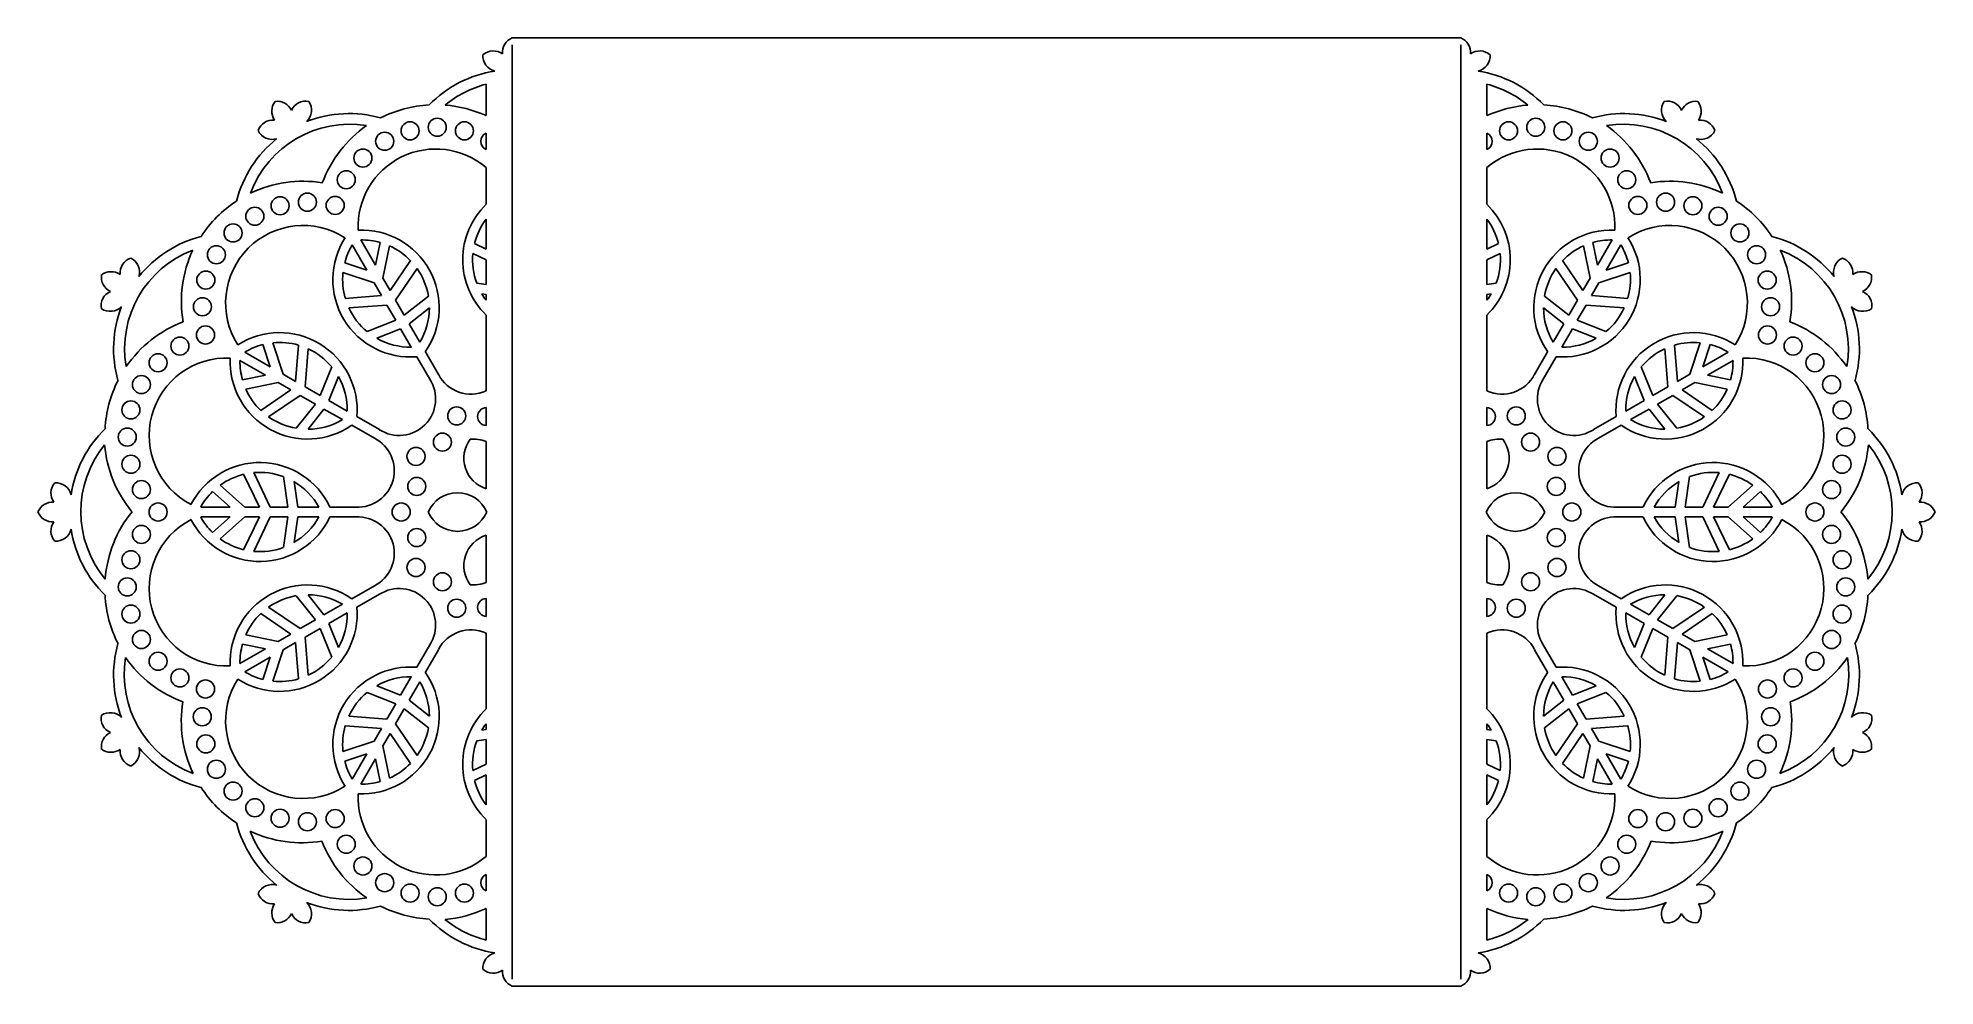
# Model space of a CAD drawing. Extents: x 41 to 331, y 42 to 187.
import ezdxf

# ---------------------------------------------------------------- set-up
doc = ezdxf.new("R2010")
doc.units = 0
doc.layers.get('0').update_dxf_attribs({"linetype": 'CONTINUOUS'})

msp = doc.modelspace()

# ---------------------------------------------------------------- linework, layer by layer
for p, q in [((113.1, 187.2), (258.1, 187.2)), ((113.1, 186.16), (113.1, 43.23)), ((258.1, 186.16), (258.1, 43.23)), ((109.1, 180.12), (109.1, 175.31)), ((262.1, 180.12), (262.1, 175.31)), ((109.1, 172.64), (109.1, 170.13)), ((262.1, 172.64), (262.1, 170.13)), ((109.1, 167.37), (109.1, 161.76)), ((262.1, 167.37), (262.1, 161.76)), ((109.1, 159.48), (109.1, 154.91)), ((262.1, 159.48), (262.1, 154.91)), ((88.63, 155.56), (90.87, 151.68)), ((89.94, 156.31), (92.18, 152.43)), ((92.9, 155.93), (92.18, 152.43)), ((94.33, 155.41), (93.31, 150.47)), ((107.07, 154.21), (109.1, 153.24)), ((107.33, 155.76), (109.1, 154.91)), ((263.86, 155.76), (262.1, 154.91)), ((264.12, 154.21), (262.1, 153.24)), ((276.86, 155.41), (277.88, 150.47)), ((278.29, 155.93), (279.01, 152.43)), ((281.25, 156.31), (279.01, 152.43)), ((282.56, 155.56), (280.32, 151.68)), ((87.22, 151.31), (92.01, 149.72)), ((87.49, 152.8), (90.87, 151.68)), ((97.56, 153.14), (94.42, 148.55)), ((98.56, 151.93), (95.25, 147.11)), ((109.1, 153.24), (109.1, 149.48)), ((262.1, 153.24), (262.1, 149.48)), ((272.64, 151.93), (275.94, 147.11)), ((273.63, 153.14), (276.77, 148.55)), ((283.97, 151.31), (279.19, 149.72)), ((283.7, 152.8), (280.32, 151.68)), ((92.01, 149.72), (93.12, 147.8)), ((93.31, 150.47), (94.42, 148.55)), ((107.67, 149.69), (109.1, 149.48)), ((108.45, 148.06), (109.1, 147.96)), ((109.1, 147.96), (109.1, 147.08)), ((263.52, 149.69), (262.1, 149.48)), ((262.74, 148.06), (262.1, 147.96)), ((262.1, 147.96), (262.1, 147.08)), ((277.88, 150.47), (276.77, 148.55)), ((279.19, 149.72), (278.07, 147.8)), ((87.57, 147.37), (93.12, 147.8)), ((88.12, 145.91), (93.95, 146.35)), ((93.95, 146.35), (95.28, 144.04)), ((95.25, 147.11), (96.59, 144.79)), ((100.3, 147.71), (96.59, 144.79)), ((100.44, 145.91), (97.35, 143.48)), ((270.75, 145.91), (273.84, 143.48)), ((270.89, 147.71), (274.6, 144.79)), ((275.94, 147.11), (274.6, 144.79)), ((277.24, 146.35), (275.91, 144.04)), ((283.07, 145.91), (277.24, 146.35)), ((283.62, 147.37), (278.07, 147.8)), ((90.91, 142.29), (95.28, 144.04)), ((92.39, 141.26), (96.04, 142.73)), ((96.04, 142.73), (97.67, 139.91)), ((97.35, 143.48), (98.97, 140.66)), ((109.1, 144.81), (109.1, 133.24)), ((262.1, 144.81), (262.1, 133.24)), ((273.84, 143.48), (272.22, 140.66)), ((275.15, 142.73), (273.52, 139.91)), ((278.8, 141.26), (275.15, 142.73)), ((280.28, 142.29), (275.91, 144.04)), ((74.99, 140.31), (76.11, 136.92)), ((76.49, 140.57), (78.07, 135.79)), ((80.42, 140.22), (79.99, 134.68)), ((81.89, 139.67), (81.44, 133.84)), ((289.3, 139.67), (289.75, 133.84)), ((290.77, 140.22), (291.2, 134.68)), ((294.7, 140.57), (293.12, 135.79)), ((296.2, 140.31), (295.08, 136.92)), ((71.48, 137.86), (75.36, 135.62)), ((72.23, 139.16), (76.11, 136.92)), ((85.5, 136.89), (83.75, 132.51)), ((98.51, 138.45), (100.51, 135)), ((99.82, 139.2), (101.81, 135.75)), ((271.37, 139.2), (269.38, 135.75)), ((272.68, 138.45), (270.69, 135)), ((285.69, 136.89), (287.44, 132.51)), ((298.96, 139.16), (295.08, 136.92)), ((299.71, 137.86), (295.83, 135.62)), ((71.86, 134.89), (75.36, 135.62)), ((72.38, 133.47), (77.32, 134.49)), ((77.32, 134.49), (79.24, 133.37)), ((78.07, 135.79), (79.99, 134.68)), ((81.44, 133.84), (83.75, 132.51)), ((86.53, 135.4), (85.07, 131.75)), ((284.66, 135.4), (286.12, 131.75)), ((289.75, 133.84), (287.44, 132.51)), ((293.12, 135.79), (291.2, 134.68)), ((293.87, 134.49), (291.95, 133.37)), ((298.81, 133.47), (293.87, 134.49)), ((299.33, 134.89), (295.83, 135.62)), ((74.66, 130.23), (79.24, 133.37)), ((75.86, 129.24), (80.69, 132.54)), ((80.08, 127.5), (83, 131.21)), ((80.69, 132.54), (83, 131.21)), ((85.07, 131.75), (87.88, 130.12)), ((109.1, 130.66), (109.1, 127.91)), ((262.1, 130.66), (262.1, 127.91)), ((286.12, 131.75), (283.31, 130.12)), ((290.5, 132.54), (288.19, 131.21)), ((291.11, 127.5), (288.19, 131.21)), ((295.33, 129.24), (290.5, 132.54)), ((296.53, 130.23), (291.95, 133.37)), ((81.88, 127.35), (84.32, 130.45)), ((84.32, 130.45), (87.13, 128.82)), ((88.59, 127.98), (92.04, 125.98)), ((89.35, 129.28), (92.79, 127.29)), ((281.84, 129.28), (278.4, 127.29)), ((282.6, 127.98), (279.15, 125.98)), ((286.87, 130.45), (284.06, 128.82)), ((289.31, 127.35), (286.87, 130.45)), ((109.1, 125.5), (109.1, 118.25)), ((262.1, 125.5), (262.1, 118.25)), ((72.04, 120.46), (74.44, 115.45)), ((73.58, 120.72), (76.11, 115.45)), ((78.11, 120.12), (78.78, 115.45)), ((79.74, 119.35), (80.3, 115.45)), ((291.45, 119.35), (290.89, 115.45)), ((293.08, 120.12), (292.41, 115.45)), ((297.61, 120.72), (295.08, 115.45)), ((299.15, 120.46), (296.75, 115.45)), ((67.29, 117.82), (69.96, 115.45)), ((68.45, 118.8), (72.22, 115.45)), ((302.74, 118.8), (298.97, 115.45)), ((303.9, 117.82), (301.24, 115.45)), ((65.48, 115.45), (69.96, 115.45)), ((65.48, 113.95), (69.96, 113.95)), ((67.29, 111.57), (69.96, 113.95)), ((68.45, 110.59), (72.22, 113.95)), ((72.04, 108.93), (74.44, 113.95)), ((72.22, 115.45), (74.44, 115.45)), ((72.22, 113.95), (74.44, 113.95)), ((73.58, 108.67), (76.11, 113.95)), ((76.11, 115.45), (78.78, 115.45)), ((76.11, 113.95), (78.78, 113.95)), ((78.11, 109.28), (78.78, 113.95)), ((79.74, 110.05), (80.3, 113.95)), ((80.3, 115.45), (83.55, 115.45)), ((80.3, 113.95), (83.55, 113.95)), ((85.24, 115.45), (89.22, 115.45)), ((85.24, 113.95), (89.22, 113.95)), ((285.95, 115.45), (281.97, 115.45)), ((285.95, 113.95), (281.97, 113.95)), ((290.89, 115.45), (287.64, 115.45)), ((290.89, 113.95), (287.64, 113.95)), ((291.45, 110.05), (290.89, 113.95)), ((295.08, 115.45), (292.41, 115.45)), ((293.08, 109.28), (292.41, 113.95)), ((295.08, 113.95), (292.41, 113.95)), ((297.61, 108.67), (295.08, 113.95)), ((298.97, 115.45), (296.75, 115.45)), ((298.97, 113.95), (296.75, 113.95)), ((299.15, 108.93), (296.75, 113.95)), ((302.74, 110.59), (298.97, 113.95)), ((305.71, 115.45), (301.24, 115.45)), ((305.71, 113.95), (301.24, 113.95)), ((303.9, 111.57), (301.24, 113.95)), ((109.1, 111.15), (109.1, 103.9)), ((262.1, 111.15), (262.1, 103.9)), ((80.08, 101.9), (83, 98.19)), ((81.88, 102.05), (84.32, 98.95)), ((88.59, 101.42), (92.04, 103.41)), ((89.35, 100.12), (92.79, 102.11)), ((281.84, 100.12), (278.4, 102.11)), ((282.6, 101.42), (279.15, 103.41)), ((289.31, 102.05), (286.87, 98.95)), ((291.11, 101.9), (288.19, 98.19)), ((74.66, 99.16), (79.24, 96.02)), ((75.86, 100.16), (80.69, 96.86)), ((84.32, 98.95), (87.13, 100.58)), ((85.07, 97.65), (87.88, 99.27)), ((109.1, 101.49), (109.1, 98.74)), ((262.1, 101.49), (262.1, 98.74)), ((286.12, 97.65), (283.31, 99.27)), ((286.87, 98.95), (284.06, 100.58)), ((295.33, 100.16), (290.5, 96.86)), ((296.53, 99.16), (291.95, 96.02)), ((72.38, 95.93), (77.32, 94.91)), ((77.32, 94.91), (79.24, 96.02)), ((80.69, 96.86), (83, 98.19)), ((81.44, 95.55), (83.75, 96.89)), ((85.5, 92.51), (83.75, 96.89)), ((86.53, 93.99), (85.07, 97.65)), ((109.1, 96.16), (109.1, 84.59)), ((262.1, 96.16), (262.1, 84.59)), ((284.66, 93.99), (286.12, 97.65)), ((285.69, 92.51), (287.44, 96.89)), ((289.75, 95.55), (287.44, 96.89)), ((290.5, 96.86), (288.19, 98.19)), ((293.87, 94.91), (291.95, 96.02)), ((298.81, 95.93), (293.87, 94.91)), ((71.48, 91.54), (75.36, 93.78)), ((71.86, 94.5), (75.36, 93.78)), ((76.49, 88.82), (78.07, 93.61)), ((78.07, 93.61), (79.99, 94.72)), ((80.42, 89.18), (79.99, 94.72)), ((81.89, 89.73), (81.44, 95.55)), ((98.51, 90.95), (100.51, 94.4)), ((99.82, 90.2), (101.81, 93.64)), ((271.37, 90.2), (269.38, 93.64)), ((272.68, 90.95), (270.69, 94.4)), ((289.3, 89.73), (289.75, 95.55)), ((290.77, 89.18), (291.2, 94.72)), ((293.12, 93.61), (291.2, 94.72)), ((294.7, 88.82), (293.12, 93.61)), ((299.33, 94.5), (295.83, 93.78)), ((299.71, 91.54), (295.83, 93.78)), ((72.23, 90.24), (76.11, 92.48)), ((74.99, 89.09), (76.11, 92.48)), ((298.96, 90.24), (295.08, 92.48)), ((296.2, 89.09), (295.08, 92.48)), ((90.91, 87.11), (95.28, 85.35)), ((92.39, 88.13), (96.04, 86.67)), ((96.04, 86.67), (97.67, 89.49)), ((97.35, 85.92), (98.97, 88.73)), ((273.84, 85.92), (272.22, 88.73)), ((275.15, 86.67), (273.52, 89.49)), ((278.8, 88.13), (275.15, 86.67)), ((280.28, 87.11), (275.91, 85.35)), ((93.95, 83.04), (95.28, 85.35)), ((95.25, 82.29), (96.59, 84.6)), ((100.3, 81.69), (96.59, 84.6)), ((100.44, 83.49), (97.35, 85.92)), ((270.75, 83.49), (273.84, 85.92)), ((270.89, 81.69), (274.6, 84.6)), ((275.94, 82.29), (274.6, 84.6)), ((277.24, 83.04), (275.91, 85.35)), ((87.57, 82.02), (93.12, 81.6)), ((88.12, 83.49), (93.95, 83.04)), ((92.01, 79.67), (93.12, 81.6)), ((98.56, 77.47), (95.25, 82.29)), ((108.45, 81.34), (109.1, 81.43)), ((109.1, 82.32), (109.1, 81.43)), ((262.1, 82.32), (262.1, 81.43)), ((262.74, 81.34), (262.1, 81.43)), ((272.64, 77.47), (275.94, 82.29)), ((283.07, 83.49), (277.24, 83.04)), ((283.62, 82.02), (278.07, 81.6)), ((279.19, 79.67), (278.07, 81.6)), ((87.22, 78.09), (92.01, 79.67)), ((93.31, 78.92), (94.42, 80.84)), ((94.33, 73.99), (93.31, 78.92)), ((97.56, 76.26), (94.42, 80.84)), ((107.67, 79.71), (109.1, 79.91)), ((109.1, 79.91), (109.1, 76.15)), ((262.1, 79.91), (262.1, 76.15)), ((263.52, 79.71), (262.1, 79.91)), ((273.63, 76.26), (276.77, 80.84)), ((277.88, 78.92), (276.77, 80.84)), ((276.86, 73.99), (277.88, 78.92)), ((283.97, 78.09), (279.19, 79.67)), ((87.49, 76.59), (90.87, 77.71)), ((88.63, 73.84), (90.87, 77.71)), ((89.94, 73.08), (92.18, 76.96)), ((92.9, 73.47), (92.18, 76.96)), ((107.07, 75.19), (109.1, 76.15)), ((264.12, 75.19), (262.1, 76.15)), ((278.29, 73.47), (279.01, 76.96)), ((281.25, 73.08), (279.01, 76.96)), ((282.56, 73.84), (280.32, 77.71)), ((283.7, 76.59), (280.32, 77.71)), ((107.33, 73.64), (109.1, 74.49)), ((109.1, 74.49), (109.1, 69.92)), ((262.1, 74.49), (262.1, 69.92)), ((263.86, 73.64), (262.1, 74.49)), ((109.1, 67.64), (109.1, 62.03)), ((262.1, 67.64), (262.1, 62.03)), ((109.1, 59.26), (109.1, 56.76)), ((262.1, 59.26), (262.1, 56.76)), ((109.1, 54.07), (109.1, 49.24)), ((262.1, 54.07), (262.1, 49.24)), ((113.1, 42.2), (258.1, 42.2))]:
    msp.add_line(p, q)
for centre in [(97.48, 172.99), (101.63, 173.54), (105.79, 172.99), (265.4, 172.99), (269.56, 173.54), (273.71, 172.99), (93.6, 171.39), (277.59, 171.39), (90.27, 168.83), (280.92, 168.83), (87.72, 165.51), (283.47, 165.51), (77.62, 161.53), (81.78, 162.08), (86.03, 161.58), (285.16, 161.58), (289.41, 162.08), (293.57, 161.53), (73.75, 159.93), (297.44, 159.93), (70.42, 157.37), (300.77, 157.37), (67.87, 154.04), (303.32, 154.04), (66.26, 150.17), (304.93, 150.17), (65.74, 146.09), (305.45, 146.09), (66.21, 141.77), (304.98, 141.77), (62.29, 140.07), (308.9, 140.07), (58.96, 137.52), (312.23, 137.52), (56.41, 134.19), (314.78, 134.19), (54.8, 130.32), (104.61, 129.4), (266.58, 129.4), (316.39, 130.32), (54.25, 126.16), (102.42, 125.38), (268.77, 125.38), (316.94, 126.16), (54.8, 122), (98.39, 123.19), (272.8, 123.19), (316.39, 122), (56.41, 118.13), (98.51, 118.61), (272.68, 118.61), (314.78, 118.13), (58.96, 114.7), (96.12, 114.7), (275.07, 114.7), (312.23, 114.7), (56.41, 111.27), (98.51, 110.79), (272.68, 110.79), (314.78, 111.27), (54.8, 107.39), (98.39, 106.21), (272.8, 106.21), (316.39, 107.39), (54.25, 103.24), (102.42, 104.02), (268.77, 104.02), (316.94, 103.24), (54.8, 99.08), (104.61, 99.99), (266.58, 99.99), (316.39, 99.08), (56.41, 95.2), (314.78, 95.2), (58.96, 91.88), (312.23, 91.88), (62.29, 89.32), (308.9, 89.32), (66.21, 87.63), (304.98, 87.63), (65.72, 83.38), (305.47, 83.38), (66.26, 79.23), (304.93, 79.23), (67.87, 75.35), (303.32, 75.35), (70.42, 72.02), (300.77, 72.02), (73.75, 69.47), (297.44, 69.47), (77.62, 67.87), (81.78, 67.32), (86.03, 67.82), (285.16, 67.82), (289.41, 67.32), (293.57, 67.87), (87.72, 63.89), (283.47, 63.89), (90.27, 60.56), (280.92, 60.56), (93.6, 58.01), (277.59, 58.01), (97.48, 56.41), (101.63, 55.86), (105.79, 56.41), (265.4, 56.41), (269.56, 55.86), (273.71, 56.41)]:
    msp.add_circle(centre, 1.38)
for centre, radius, start, end in [((114.03, 184.95), 2.44, 112.6605, 184.2772), ((257.16, 184.95), 2.44, 355.7228, 67.3395), ((110.2, 182.77), 2.44, 54.8405, 130.4383), ((111.05, 184.49), 2.44, 176.7173, 255.6483), ((260.99, 182.77), 2.44, 49.5617, 125.1595), ((260.14, 184.49), 2.44, 284.3517, 3.2827), ((113.17, 164.51), 17.83, 98.7669, 135.7643), ((113.17, 164.51), 16.14, 104.6104, 129.7413), ((258.02, 164.51), 17.83, 44.2357, 81.2331), ((258.02, 164.51), 16.14, 50.2587, 75.3896), ((78.78, 176.01), 2.44, 142.6605, 214.2772), ((77.16, 175.07), 2.44, 25.7228, 97.3395), ((81.56, 175.1), 2.44, 79.5617, 155.1595), ((79.97, 176.16), 2.44, 314.3517, 33.2827), ((101.4, 158.35), 18.63, 93.1015, 116.8985), ((101.4, 158.35), 18.63, 65.5976, 85.5374), ((269.79, 158.35), 18.63, 94.4626, 114.4024), ((269.79, 158.35), 18.63, 63.1015, 86.8985), ((291.22, 176.16), 2.44, 146.7173, 225.6483), ((289.63, 175.1), 2.44, 24.8405, 100.4383), ((294.03, 175.07), 2.44, 82.6605, 154.2772), ((292.41, 176.01), 2.44, 325.7228, 37.3395), ((88.25, 157.87), 16.14, 80.7587, 159.7413), ((76.55, 172.21), 2.44, 84.8405, 160.4383), ((88.13, 157.8), 17.83, 74.2357, 111.2331), ((283.06, 157.8), 17.83, 68.7669, 105.7643), ((282.94, 157.87), 16.14, 20.2587, 99.2413), ((294.64, 172.21), 2.44, 19.5617, 95.1595), ((88.25, 157.87), 17.83, 128.7669, 165.7643), ((76.43, 174.12), 2.44, 206.7173, 285.6483), ((101.52, 158.53), 18.63, 124.9626, 159.5296), ((109.67, 171.39), 1.38, 114.4794, 245.5206), ((261.52, 171.39), 1.38, 294.4794, 65.5206), ((269.67, 158.53), 18.63, 20.4704, 55.0374), ((294.76, 174.12), 2.44, 254.3517, 333.2827), ((282.94, 157.87), 17.83, 14.2357, 51.2331), ((101.4, 158.35), 11.86, 49.5434, 182.6126), ((269.79, 158.35), 11.86, 357.3874, 130.4566), ((81.14, 146.65), 18.63, 80.9704, 115.5374), ((290.05, 146.65), 18.63, 64.4626, 99.0296), ((81.14, 146.65), 18.63, 123.1015, 146.8985), ((117.37, 153.28), 11.84, 134.3101, 225.6899), ((253.82, 153.28), 11.84, 314.3101, 45.6899), ((290.05, 146.65), 18.63, 33.1015, 56.8985), ((69.92, 139.54), 17.83, 104.2357, 141.2331), ((81.14, 146.65), 11.86, 57.3874, 212.6126), ((97.51, 150.25), 11.84, 147.334, 274.8911), ((90.1, 145.97), 11.84, 325.1089, 92.666), ((117.37, 153.28), 10.34, 143.1498, 166.146), ((253.82, 153.28), 10.34, 13.854, 36.8502), ((281.09, 145.97), 11.84, 87.334, 214.8911), ((273.69, 150.25), 11.84, 265.1089, 32.666), ((290.05, 146.65), 11.86, 327.3874, 122.6126), ((301.27, 139.54), 17.83, 38.7669, 75.7643), ((69.99, 139.66), 16.14, 110.7587, 189.7413), ((81.15, 146.87), 18.63, 154.9626, 189.5296), ((97.51, 150.25), 10.34, 149.0844, 165.6876), ((90.1, 145.97), 10.34, 74.3124, 90.9156), ((90.1, 145.97), 10.34, 43.854, 65.8792), ((117.37, 153.28), 10.34, 174.833, 200.3382), ((253.82, 153.28), 10.34, 339.6618, 5.167), ((281.09, 145.97), 10.34, 114.1208, 136.146), ((281.09, 145.97), 10.34, 89.0844, 105.6876), ((273.69, 150.25), 10.34, 14.3124, 30.9156), ((301.2, 139.66), 16.14, 350.2587, 69.2413), ((290.04, 146.87), 18.63, 350.4704, 25.0374), ((52.73, 150.64), 2.44, 172.6605, 244.2772), ((51.79, 149.01), 2.44, 55.7228, 127.3395), ((55.59, 151.24), 2.44, 109.5617, 185.1595), ((53.68, 151.36), 2.44, 344.3517, 63.2827), ((97.51, 150.25), 10.34, 174.1208, 196.146), ((90.1, 145.97), 10.34, 9.6618, 35.167), ((281.09, 145.97), 10.34, 144.833, 170.3382), ((273.69, 150.25), 10.34, 343.854, 5.8792), ((317.52, 151.36), 2.44, 116.7173, 195.6483), ((315.6, 151.24), 2.44, 354.8405, 70.4383), ((319.4, 149.01), 2.44, 52.6605, 124.2772), ((318.46, 150.64), 2.44, 295.7228, 7.3395), ((52.69, 146.23), 2.44, 114.8405, 190.4383), ((117.37, 153.28), 10.34, 210.3537, 216.8502), ((253.82, 153.28), 10.34, 323.1498, 329.6463), ((318.5, 146.23), 2.44, 349.5617, 65.1595), ((51.63, 147.83), 2.44, 236.7173, 315.6483), ((69.99, 139.66), 17.83, 158.7669, 195.7643), ((97.51, 150.25), 10.34, 204.833, 230.3382), ((90.1, 145.97), 10.34, 329.0844, 359.6463), ((281.09, 145.97), 10.34, 180.3537, 210.9156), ((273.69, 150.25), 10.34, 309.6618, 335.167), ((301.2, 139.66), 17.83, 344.2357, 21.2331), ((319.56, 147.83), 2.44, 224.3517, 303.2827), ((69.45, 126.39), 18.63, 110.9704, 145.5374), ((77.55, 130.29), 11.84, 355.1089, 122.666), ((293.65, 130.29), 11.84, 57.334, 184.8911), ((301.74, 126.39), 18.63, 34.4626, 69.0296), ((77.55, 130.29), 10.34, 104.3124, 120.9156), ((77.55, 130.29), 10.34, 73.854, 95.8792), ((77.55, 130.29), 10.34, 39.6618, 65.167), ((97.51, 150.25), 10.34, 240.3537, 270.9156), ((273.69, 150.25), 10.34, 269.0844, 299.6463), ((293.65, 130.29), 10.34, 114.833, 140.3382), ((293.65, 130.29), 10.34, 84.1208, 106.146), ((293.65, 130.29), 10.34, 59.0844, 75.6876), ((69.45, 126.39), 11.86, 87.3874, 242.6126), ((81.82, 137.69), 11.84, 177.334, 304.8911), ((81.82, 137.69), 10.34, 179.0844, 195.6876), ((289.37, 137.69), 11.84, 235.1089, 2.666), ((289.37, 137.69), 10.34, 344.3124, 0.9156), ((301.74, 126.39), 11.86, 297.3874, 92.6126), ((69.45, 126.39), 18.63, 153.1015, 176.8985), ((81.82, 137.69), 10.34, 204.1208, 226.146), ((77.55, 130.29), 10.34, 359.0844, 29.6463), ((95.81, 131.98), 5.58, 237.256, 32.744), ((106.77, 138.31), 5.58, 207.256, 294.6362), ((264.42, 138.31), 5.58, 245.3638, 332.744), ((275.38, 131.98), 5.58, 147.256, 302.744), ((293.65, 130.29), 10.34, 150.3537, 180.9156), ((289.37, 137.69), 10.34, 313.854, 335.8792), ((301.74, 126.39), 18.63, 3.1015, 26.8985), ((109.19, 129.29), 1.38, 93.7999, 266.2001), ((262, 129.29), 1.38, 273.7999, 86.2001), ((81.82, 137.69), 10.34, 234.833, 260.3382), ((81.82, 137.69), 10.34, 270.3537, 300.9156), ((289.37, 137.69), 10.34, 239.0844, 269.6463), ((289.37, 137.69), 10.34, 279.6618, 305.167), ((63.29, 114.63), 17.83, 134.2357, 171.2331), ((63.29, 114.77), 16.14, 140.7587, 219.7413), ((69.34, 126.59), 18.63, 184.9626, 219.5296), ((89.49, 121.02), 5.58, 267.256, 62.744), ((110.57, 122.9), 4.87, 143.1395, 252.3431), ((107.26, 120.98), 4.87, 67.8317, 96.8605), ((263.93, 120.98), 4.87, 83.1395, 112.1683), ((260.62, 122.9), 4.87, 287.6569, 36.8605), ((281.7, 121.02), 5.58, 117.256, 272.744), ((301.85, 126.59), 18.63, 320.4704, 355.0374), ((307.91, 114.77), 16.14, 320.2587, 39.2413), ((307.91, 114.63), 17.83, 8.7669, 45.7643), ((74.51, 110.42), 11.84, 25.1089, 152.666), ((296.68, 110.42), 11.84, 27.334, 154.8911), ((45.02, 117.59), 2.44, 139.5617, 215.1595), ((43.3, 116.74), 2.44, 14.3517, 93.2827), ((74.51, 110.42), 10.34, 103.854, 125.8792), ((74.51, 110.42), 10.34, 69.6618, 95.167), ((74.51, 110.42), 10.34, 29.0844, 59.6463), ((296.68, 110.42), 10.34, 120.3537, 150.9156), ((296.68, 110.42), 10.34, 84.833, 110.3382), ((296.68, 110.42), 10.34, 54.1208, 76.146), ((327.89, 116.74), 2.44, 86.7173, 165.6483), ((326.17, 117.59), 2.44, 324.8405, 40.4383), ((42.84, 113.76), 2.44, 85.7228, 157.3395), ((74.51, 110.42), 10.34, 134.3124, 150.9156), ((104.73, 112.78), 4.87, 23.1395, 156.8605), ((266.46, 112.78), 4.87, 23.1395, 156.8605), ((296.68, 110.42), 10.34, 29.0844, 45.6876), ((328.35, 113.76), 2.44, 22.6605, 94.2772), ((42.84, 115.64), 2.44, 202.6605, 274.2772), ((45.02, 111.8), 2.44, 144.8405, 220.4383), ((69.45, 103), 18.63, 140.9704, 175.5374), ((69.45, 103), 11.86, 117.3874, 272.6126), ((74.51, 118.97), 11.84, 207.334, 334.8911), ((74.51, 118.97), 10.34, 209.0844, 225.6876), ((74.51, 118.97), 10.34, 300.3537, 330.9156), ((89.49, 108.37), 5.58, 297.256, 92.744), ((104.73, 116.61), 4.87, 203.1395, 336.8605), ((266.46, 116.61), 4.87, 203.1395, 336.8605), ((281.7, 108.37), 5.58, 87.256, 242.744), ((296.68, 118.97), 11.84, 205.1089, 332.666), ((296.68, 118.97), 10.34, 209.0844, 239.6463), ((301.74, 103), 11.86, 267.3874, 62.6126), ((296.68, 118.97), 10.34, 314.3124, 330.9156), ((301.74, 103), 18.63, 4.4626, 39.0296), ((326.17, 111.8), 2.44, 319.5617, 35.1595), ((328.35, 115.64), 2.44, 265.7228, 337.3395), ((43.3, 112.66), 2.44, 266.7173, 345.6483), ((63.29, 114.77), 17.83, 188.7669, 225.7643), ((74.51, 118.97), 10.34, 234.1208, 256.146), ((110.57, 106.5), 4.87, 107.6569, 216.8605), ((260.62, 106.5), 4.87, 323.1395, 72.3431), ((296.68, 118.97), 10.34, 283.854, 305.8792), ((307.91, 114.77), 17.83, 314.2357, 351.2331), ((327.89, 112.66), 2.44, 194.3517, 273.2827), ((74.51, 118.97), 10.34, 264.833, 290.3382), ((296.68, 118.97), 10.34, 249.6618, 275.167), ((69.45, 103), 18.63, 183.1015, 206.8985), ((81.82, 91.71), 11.84, 55.1089, 182.666), ((81.82, 91.71), 10.34, 99.6618, 125.167), ((81.82, 91.71), 10.34, 59.0844, 89.6463), ((95.81, 97.42), 5.58, 327.256, 122.744), ((107.26, 108.42), 4.87, 263.1395, 292.1683), ((263.93, 108.42), 4.87, 247.8317, 276.8605), ((275.38, 97.42), 5.58, 57.256, 212.744), ((289.37, 91.71), 11.84, 357.334, 124.8911), ((289.37, 91.71), 10.34, 90.3537, 120.9156), ((289.37, 91.71), 10.34, 54.833, 80.3382), ((301.74, 103), 18.63, 333.1015, 356.8985), ((77.55, 99.11), 11.84, 237.334, 4.8911), ((81.82, 91.71), 10.34, 133.854, 155.8792), ((77.55, 99.11), 10.34, 330.3537, 0.9156), ((109.19, 100.11), 1.38, 93.7999, 266.2001), ((262, 100.11), 1.38, 273.7999, 86.2001), ((293.65, 99.11), 11.84, 175.1089, 302.666), ((293.65, 99.11), 10.34, 179.0844, 209.6463), ((289.37, 91.71), 10.34, 24.1208, 46.146), ((106.77, 91.09), 5.58, 65.3638, 152.744), ((264.42, 91.09), 5.58, 27.256, 114.6362), ((69.99, 89.73), 17.83, 164.2357, 201.2331), ((81.82, 91.71), 10.34, 164.3124, 180.9156), ((289.37, 91.71), 10.34, 359.0844, 15.6876), ((301.2, 89.73), 17.83, 338.7669, 15.7643), ((69.92, 89.85), 16.14, 170.7587, 249.7413), ((69.26, 103.12), 18.63, 214.9626, 249.5296), ((77.55, 99.11), 10.34, 239.0844, 255.6876), ((77.55, 99.11), 10.34, 294.833, 320.3382), ((97.51, 79.15), 11.84, 85.1089, 212.666), ((90.1, 83.42), 11.84, 267.334, 34.8911), ((281.09, 83.42), 11.84, 145.1089, 272.666), ((273.69, 79.15), 11.84, 327.334, 94.8911), ((293.65, 99.11), 10.34, 219.6618, 245.167), ((293.65, 99.11), 10.34, 284.3124, 300.9156), ((301.27, 89.85), 16.14, 290.2587, 9.2413), ((301.93, 103.12), 18.63, 290.4704, 325.0374), ((81.14, 82.75), 11.86, 147.3874, 302.6126), ((77.55, 99.11), 10.34, 264.1208, 286.146), ((97.51, 79.15), 10.34, 129.6618, 155.167), ((97.51, 79.15), 10.34, 89.0844, 119.6463), ((90.1, 83.42), 10.34, 0.3537, 30.9156), ((281.09, 83.42), 10.34, 149.0844, 179.6463), ((273.69, 79.15), 10.34, 60.3537, 90.9156), ((273.69, 79.15), 10.34, 24.833, 50.3382), ((290.05, 82.75), 11.86, 237.3874, 32.6126), ((293.65, 99.11), 10.34, 253.854, 275.8792), ((81.14, 82.75), 18.63, 170.9704, 205.5374), ((117.37, 76.12), 11.84, 134.3101, 225.6899), ((253.82, 76.12), 11.84, 314.3101, 45.6899), ((290.05, 82.75), 18.63, 334.4626, 9.0296), ((52.69, 83.17), 2.44, 169.5617, 245.1595), ((51.63, 81.57), 2.44, 44.3517, 123.2827), ((97.51, 79.15), 10.34, 163.854, 185.8792), ((90.1, 83.42), 10.34, 324.833, 350.3382), ((117.37, 76.12), 10.34, 143.1498, 149.6463), ((253.82, 76.12), 10.34, 30.3537, 36.8502), ((281.09, 83.42), 10.34, 189.6618, 215.167), ((273.69, 79.15), 10.34, 354.1208, 16.146), ((319.56, 81.57), 2.44, 56.7173, 135.6483), ((318.5, 83.17), 2.44, 294.8405, 10.4383), ((52.73, 78.76), 2.44, 115.7228, 187.3395), ((51.79, 80.39), 2.44, 232.6605, 304.2772), ((55.59, 78.15), 2.44, 174.8405, 250.4383), ((53.68, 78.03), 2.44, 296.7173, 15.6483), ((69.92, 89.85), 17.83, 218.7669, 255.7643), ((117.37, 76.12), 10.34, 159.6618, 185.167), ((253.82, 76.12), 10.34, 354.833, 20.3382), ((301.27, 89.85), 17.83, 284.2357, 321.2331), ((317.52, 78.03), 2.44, 164.3517, 243.2827), ((315.6, 78.15), 2.44, 289.5617, 5.1595), ((319.4, 80.39), 2.44, 235.7228, 307.3395), ((318.46, 78.76), 2.44, 352.6605, 64.2772), ((97.51, 79.15), 10.34, 194.3124, 210.9156), ((90.1, 83.42), 10.34, 294.1208, 316.146), ((281.09, 83.42), 10.34, 223.854, 245.8792), ((273.69, 79.15), 10.34, 329.0844, 345.6876), ((81.14, 82.75), 18.63, 213.1015, 236.8985), ((90.1, 83.42), 10.34, 269.0844, 285.6876), ((117.37, 76.12), 10.34, 193.854, 216.8502), ((253.82, 76.12), 10.34, 323.1498, 346.146), ((281.09, 83.42), 10.34, 254.3124, 270.9156), ((290.05, 82.75), 18.63, 303.1015, 326.8985), ((101.4, 71.05), 11.86, 177.3874, 310.4566), ((269.79, 71.05), 11.86, 229.5434, 2.6126), ((88.25, 71.53), 17.83, 194.2357, 231.2331), ((282.94, 71.53), 17.83, 308.7669, 345.7643), ((88.13, 71.6), 16.14, 200.7587, 279.7413), ((80.92, 82.75), 18.63, 244.9626, 279.5296), ((101.4, 71.05), 18.63, 200.9704, 235.5374), ((283.06, 71.6), 16.14, 260.2587, 339.2413), ((269.79, 71.05), 18.63, 304.4626, 339.0296), ((290.27, 82.75), 18.63, 260.4704, 295.0374), ((109.67, 58.01), 1.38, 114.4794, 245.5206), ((261.52, 58.01), 1.38, 294.4794, 65.5206), ((76.43, 55.28), 2.44, 74.3517, 153.2827), ((76.55, 57.19), 2.44, 199.5617, 275.1595), ((294.76, 55.28), 2.44, 26.7173, 105.6483), ((294.64, 57.19), 2.44, 264.8405, 340.4383), ((78.78, 53.39), 2.44, 145.7228, 217.3395), ((77.16, 54.33), 2.44, 262.6605, 334.2772), ((81.56, 54.3), 2.44, 204.8405, 280.4383), ((88.13, 71.6), 17.83, 248.7669, 285.7643), ((79.97, 53.24), 2.44, 326.7173, 45.6483), ((101.4, 71.05), 18.63, 243.1015, 266.8985), ((113.17, 64.89), 17.83, 224.2357, 261.2331), ((101.21, 70.95), 18.63, 274.9626, 295.0599), ((113.02, 64.89), 16.14, 230.7587, 255.9057), ((258.02, 64.89), 17.83, 278.7669, 315.7643), ((269.98, 70.95), 18.63, 244.9401, 265.0374), ((258.17, 64.89), 16.14, 284.0943, 309.2413), ((269.79, 71.05), 18.63, 273.1015, 296.8985), ((283.06, 71.6), 17.83, 254.2357, 291.2331), ((291.22, 53.24), 2.44, 134.3517, 213.2827), ((289.63, 54.3), 2.44, 259.5617, 335.1595), ((294.03, 54.33), 2.44, 205.7228, 277.3395), ((292.41, 53.39), 2.44, 322.6605, 34.2772), ((111.05, 44.91), 2.44, 104.3517, 183.2827), ((260.14, 44.91), 2.44, 356.7173, 75.6483), ((110.2, 46.62), 2.44, 229.5617, 305.1595), ((114.03, 44.45), 2.44, 175.7228, 247.3395), ((257.16, 44.45), 2.44, 292.6605, 4.2772), ((260.99, 46.62), 2.44, 234.8405, 310.4383)]:
    msp.add_arc(centre, radius, start, end)

doc.saveas('drawing.dxf')
